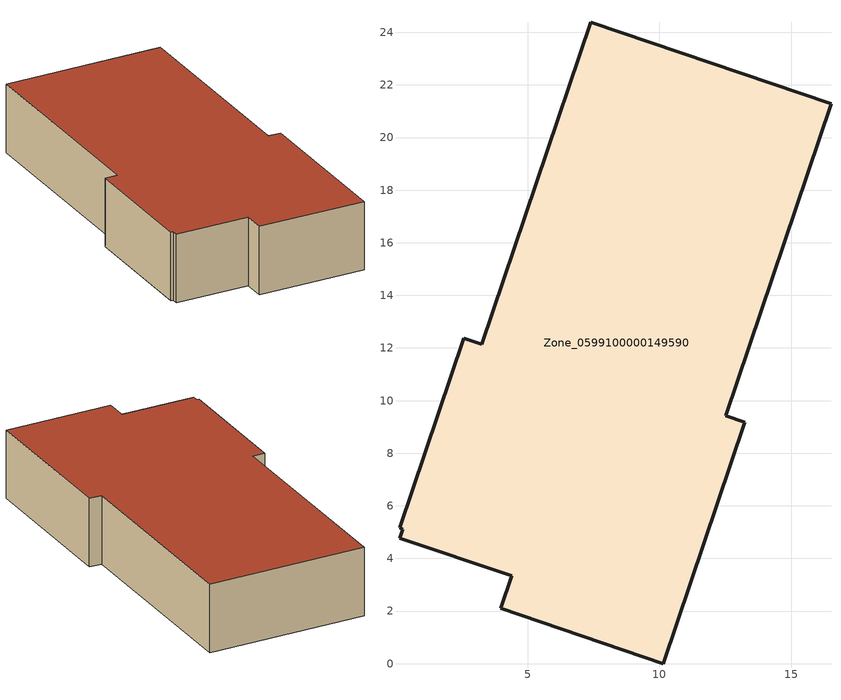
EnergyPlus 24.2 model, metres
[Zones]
Zone_0599100000149590
 floor ground (C_G): 0.24,5.1 0.12,5.17 2.56,12.38 3.25,12.15 7.39,24.38 16.52,21.29 12.52,9.42 13.25,9.17 10.15,0 3.96,2.1 4.38,3.34 0.13,4.78 z0
 wall outside (C_F): 3.25,12.15 2.56,12.38 0.12,5.17 0.24,5.1 0.13,4.78 4.38,3.34 3.96,2.1 10.15,0 13.25,9.17 12.52,9.42 16.52,21.29 7.39,24.38 3.25,12.15 z0:4.2
 roof outside (C_R): 0.24,5.1 0.13,4.78 4.38,3.34 3.96,2.1 10.15,0 13.25,9.17 12.52,9.42 16.52,21.29 7.39,24.38 3.25,12.15 2.56,12.38 0.12,5.17 z4.2
[BUILDING]
Pand.0599100000149590: North Axis=0; Terrain=City; Loads Convergence Tolerance Value=0.04; Temperature Convergence Tolerance Value=0.4; Solar Distribution=FullExterior; Maximum Number of Warmup Days=25; Minimum Number of Warmup Days=1
[Site:Location]
Rotterdam.The.Hague.AP_ZH_NLD Design_Conditions: Latitude=51.96; Longitude=4.45; Time Zone=1; Elevation=-4.5
[SITE:GROUNDTEMPERATURE:BUILDINGSURFACE]
18, 18, 18, 18, 18, 18, 18, 18, 18, 18, 18, 18
[MATERIAL] Thermal Absorptance=0.9; Solar Absorptance=0.7; Visible Absorptance=0.7
Name | Roughness | Thickness | Conductivity | Density | Specific Heat
G.D.1965 | MediumSmooth | 0.15 | 1 | 540 | 1210
F.D.1965 | Rough | 0.3 | 0.857143 | 1920 | 840
R.D.1965 | MediumRough | 0.2 | 0.08 | 1500 | 1000
[CONSTRUCTION]
C_G: G.D.1965
C_F: F.D.1965
C_R: R.D.1965
[ZONE]
Zone_0599100000149590: Type=1; Multiplier=1; Ceiling Height=Autocalculate; Volume=Autocalculate; Floor Area=autocalculate; Part of Total Floor Area=Yes
[ZONEINFILTRATION:DESIGNFLOWRATE]
Infil_Zone_0599100000149590: Zone or ZoneList or Space or SpaceList=Zone_0599100000149590; Schedule=AlwaysOn; Design Flow Rate Calculation Method=Flow/Area; Flow Rate per Floor Area=0.0042; Constant Term Coefficient=1; Temperature Term Coefficient=0; Velocity Term Coefficient=0; Velocity Squared Term Coefficient=0
[HVACTEMPLATE:ZONE:IDEALLOADSAIRSYSTEM]
Zone_0599100000149590: Maximum Heating Supply Air Temperature=50; Minimum Cooling Supply Air Temperature=13; Maximum Heating Supply Air Humidity Ratio=0.0156; Minimum Cooling Supply Air Humidity Ratio=0.0077; Heating Limit=NoLimit; Cooling Limit=NoLimit; Dehumidification Control Type=ConstantSensibleHeatRatio; Cooling Sensible Heat Ratio=0.7; Dehumidification Setpoint=60; Humidification Control Type=None; Humidification Setpoint=30; Outdoor Air Method=None; Outdoor Air Flow Rate per Person=0.00944; Outdoor Air Flow Rate per Zone Floor Area=0; Outdoor Air Flow Rate per Zone=0; Demand Controlled Ventilation Type=None; Outdoor Air Economizer Type=NoEconomizer; Heat Recovery Type=None; Sensible Heat Recovery Effectiveness=0.7; Latent Heat Recovery Effectiveness=0.65
[ZONECONTROL:THERMOSTAT]
ThermostatControl_Zone_0599100000149590: Zone or ZoneList=Zone_0599100000149590; Control Type Schedule=DualSetpointControlType; Control 1=Thermostat_Zone_0599100000149590; Temperature Difference Between Cutout And Setpoint=0
[THERMOSTATSETPOINT:DUALSETPOINT]
Thermostat_Zone_0599100000149590: Heating Setpoint Temperature Schedule=HeatingSetpoint_Zone_0599100000149590; Cooling Setpoint Temperature Schedule=CoolingSetpoint_Zone_0599100000149590
[SCHEDULE:COMPACT]
HeatingSetpoint_Zone_0599100000149590: Through: 12/31, For: AllDays, Until: 24:00, 21
CoolingSetpoint_Zone_0599100000149590: Through: 12/31, For: AllDays, Until: 24:00, 24
DualSetpointControlType: Through: 12/31, For: AllDays, Until: 24:00, 4
AlwaysOn: Through: 12/31, For: AllDays, Until: 24:00, 1
